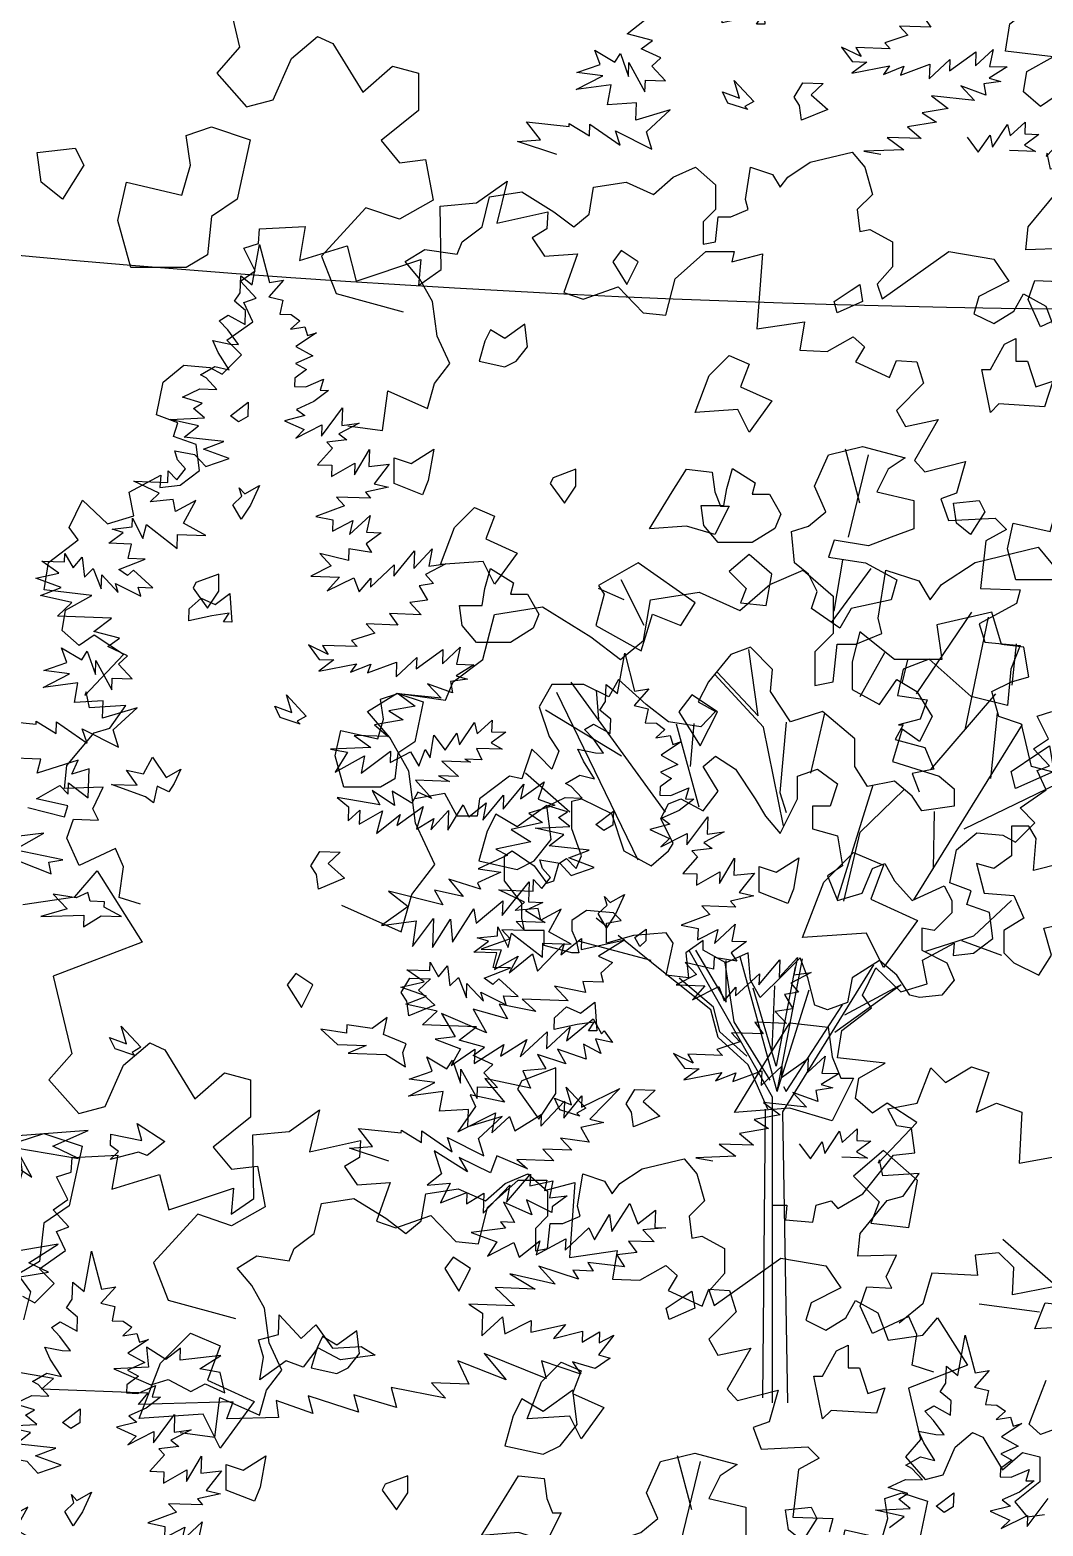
# Model space of a CAD drawing. Header units: inches. Extents: x -11 to 128, y 7 to 56.
# Drawn here: x 64.095 to 64.518, y 22.278 to 22.902 of the extents above; entities that cross this region are included whole.
import ezdxf

# ---------------------------------------------------------------- set-up
doc = ezdxf.new("R2010")
doc.units = ezdxf.units.IN
doc.header["$MEASUREMENT"] = 0
doc.layers.add('CAY', color=94, linetype='Continuous')
doc.layers.add('CAY-3', color=61, linetype='Continuous')
picture_1 = doc.add_image_def('image1.jpg', size_in_pixel=(1680, 1093))

# ---------------------------------------------------------------- blocks, each defined once
blk = doc.blocks.new('A$C76451831')
at = {"layer": 'CAY'}
for p, q in [((1479.9, 1929.8), (1538.3, 1944)), ((1538.3, 1944), (1555.9, 1922.7)), ((1288.9, 1909.2), (1320.1, 1922.7)), ((1320.1, 1922.7), (1347.8, 1898.6)), ((1389.7, 1877.9), (1396.8, 1922.7)), ((1396.8, 1922.7), (1427.4, 1912.7)), ((1448.6, 1909.2), (1479.9, 1929.8)), ((1261.1, 1885), (1288.9, 1909.2)), ((1427.4, 1912.7), (1438, 1895)), ((1438, 1895), (1448.6, 1909.2)), ((1171.5, 1857.3), (1178, 1895)), ((1178, 1895), (1223.4, 1902.1)), ((1223.4, 1902.1), (1261.1, 1885)), ((1347.8, 1898.6), (1347.8, 1863.8)), ((1022.3, 1839.6), (1033, 1881.5)), ((1033, 1881.5), (1077.8, 1888.5)), ((1077.8, 1888.5), (1122.6, 1860.8)), ((1393.2, 1863.8), (1389.7, 1877.9)), ((1347.8, 1863.8), (1330.7, 1846.6)), ((1369, 1853.7), (1393.2, 1863.8)), ((1122.6, 1860.8), (1150.3, 1839.6)), ((1150.3, 1839.6), (1171.5, 1857.3)), ((1347.8, 1818.9), (1351.4, 1853.7)), ((1351.4, 1853.7), (1369, 1853.7)), ((994.6, 1818.9), (1022.3, 1839.6)), ((1330.7, 1846.6), (1330.7, 1815.4)), ((915, 1791.2), (942.7, 1808.3)), ((942.7, 1808.3), (987.6, 1801.8)), ((987.6, 1801.8), (994.6, 1818.9)), ((1330.7, 1815.4), (1347.8, 1818.9)), ((935.7, 1767), (915, 1791.2)), ((953.4, 1735.8), (935.7, 1767)), ((4659.2, 1730), (4666, 1767.4)), ((4666, 1767.4), (4675.2, 1732.1)), ((4648.1, 1722.6), (4648.6, 1738.5)), ((4648.6, 1738.5), (4659.2, 1730)), ((959.8, 1687.4), (953.4, 1735.8)), ((4688.4, 1734.4), (4674.7, 1719)), ((4675.2, 1732.1), (4688.4, 1734.4)), ((4642.8, 1714.7), (4648.1, 1722.6)), ((4653, 1706.2), (4642.8, 1714.7)), ((4674.7, 1719), (4687.7, 1715.8)), ((4687.7, 1715.8), (4685, 1702.8)), ((4628.6, 1696.6), (4636.9, 1701.7)), ((4636.5, 1688.1), (4628.6, 1696.6)), ((4636.9, 1701.7), (4652.5, 1693)), ((4652.5, 1693), (4653, 1706.2)), ((4685, 1702.8), (4695.4, 1702.4)), ((4703.4, 1696.7), (4694.9, 1688.8)), ((4695.4, 1702.4), (4703.4, 1696.7)), ((977.5, 1649), (959.8, 1687.4)), ((4646.4, 1674.6), (4636.5, 1688.1)), ((4694.9, 1688.8), (4708.2, 1691.1)), ((4718.8, 1685.3), (4699.8, 1672.8)), ((4708.2, 1691.1), (4710.6, 1682.8)), ((4710.6, 1682.8), (4718.8, 1685.3)), ((4627.6, 1667.1), (4622.5, 1678.2)), ((4622.5, 1678.2), (4638.7, 1674.9)), ((4638.7, 1674.9), (4646.4, 1674.6)), ((4699.8, 1672.8), (4715.4, 1664.1)), ((4637.9, 1650.9), (4627.6, 1667.1)), ((4715.4, 1664.1), (4699.3, 1656.9)), ((4699.3, 1656.9), (4709.5, 1651.1)), ((956.3, 1621.3), (977.5, 1649)), ((4611, 1646.4), (4624.4, 1654.1)), ((4616.3, 1643.5), (4611, 1646.4)), ((4626.4, 1632.7), (4616.3, 1643.5)), ((4624.4, 1654.1), (4637.9, 1650.9)), ((4698.8, 1643.4), (4698.5, 1635.7)), ((4709.5, 1651.1), (4698.8, 1643.4)), ((4708.9, 1635.3), (4725.5, 1642.4)), ((4725.5, 1642.4), (4722.4, 1632.1)), ((4594.4, 1625.7), (4610.5, 1633.3)), ((4610.5, 1633.3), (4626.4, 1632.7)), ((4698.5, 1635.7), (4708.9, 1635.3)), ((4730.1, 1631.8), (4716.6, 1621.4)), ((4722.4, 1632.1), (4730.1, 1631.8)), ((946.3, 1586.5), (956.3, 1621.3)), ((4612.8, 1620.1), (4594.4, 1625.7)), ((4604.5, 1614.9), (4612.8, 1620.1)), ((4615, 1606.4), (4604.5, 1614.9)), ((4716.6, 1621.4), (4700.5, 1614.3)), ((4700.5, 1614.3), (4708, 1608.6)), ((4723.6, 1589.4), (4743.1, 1615.5)), ((4743.1, 1615.5), (4742.6, 1599.2)), ((890.9, 1611.3), (946.3, 1586.5)), ((4582.8, 1604.8), (4615, 1606.4)), ((4609.3, 1598.9), (4582.8, 1604.8)), ((4595.8, 1588.5), (4609.3, 1598.9)), ((4708, 1608.6), (4689.3, 1603.8)), ((4689.3, 1603.8), (4707.5, 1595.4)), ((4699.6, 1587.6), (4724, 1599.9)), ((4724, 1599.9), (4723.6, 1589.4)), ((4758.5, 1601.4), (4739.6, 1591.6)), ((4742.6, 1599.2), (4758.5, 1601.4)), ((4632.8, 1584.5), (4595.8, 1588.5)), ((4707.5, 1595.4), (4699.6, 1587.6)), ((4747.1, 1585.9), (4728.4, 1583.8)), ((4739.6, 1591.6), (4747.1, 1585.9)), ((4587.2, 1575.6), (4605.7, 1572.3)), ((4589.7, 1567.4), (4587.2, 1575.6)), ((4605.7, 1572.3), (4616.2, 1561)), ((4614, 1577.4), (4632.8, 1584.5)), ((4637.7, 1568.4), (4614, 1577.4)), ((4733.7, 1578.2), (4720, 1562.8)), ((4728.4, 1583.8), (4733.7, 1578.2)), ((4754.1, 1553.5), (4768.1, 1577)), ((4768.1, 1577), (4767.5, 1561.2)), ((4154.9, 1541), (4175.6, 1565.2)), ((4175.6, 1565.2), (4217.4, 1499.1)), ((4580.8, 1546.4), (4581.1, 1557.2)), ((4581.1, 1557.2), (4589, 1548.8)), ((4589, 1548.8), (4597.1, 1559)), ((4597.1, 1559), (4589.7, 1567.4)), ((4616.2, 1561), (4637.7, 1568.4)), ((4720, 1562.8), (4733.1, 1562.4)), ((4732.8, 1552), (4754.5, 1564.3)), ((4733.1, 1562.4), (4732.8, 1552)), ((4754.5, 1564.3), (4754.1, 1553.5)), ((4767.5, 1561.2), (4786.6, 1563.2)), ((4786.6, 1563.2), (4772.4, 1545.1)), ((4572.7, 1536.2), (4549.1, 1547.5)), ((4549.1, 1547.5), (4580.8, 1546.4)), ((4772.4, 1545.1), (4785.9, 1541.9)), ((4106.6, 1533.9), (4154.9, 1541)), ((4564.3, 1528.4), (4572.7, 1536.2)), ((4585.6, 1530.3), (4564.3, 1528.4)), ((4588, 1519.4), (4585.6, 1530.3)), ((4606.9, 1529.6), (4588, 1519.4)), ((4595.3, 1508.7), (4606.9, 1529.6)), ((4769.2, 1531.6), (4737.5, 1532.7)), ((4737.5, 1532.7), (4745, 1524.8)), ((4785.9, 1541.9), (4764.4, 1537.2)), ((4764.4, 1537.2), (4769.2, 1531.6)), ((4745, 1524.8), (4718.3, 1514.8)), ((4749.5, 1497.9), (4768.7, 1515.8)), ((4768.7, 1515.8), (4765.4, 1500)), ((4528.9, 1502.9), (4547.6, 1504.9)), ((4539.3, 1499.8), (4528.9, 1502.9)), ((4547.6, 1504.9), (4547.9, 1513.1)), ((4547.9, 1513.1), (4557.6, 1494.1)), ((4557.6, 1494.1), (4560.8, 1507.2)), ((4560.8, 1507.2), (4589.5, 1484.9)), ((4616.2, 1497.1), (4595.3, 1508.7)), ((4718.3, 1514.8), (4734.1, 1511.6)), ((4734.1, 1511.6), (4733.7, 1501.1)), ((4733.7, 1501.1), (4752.6, 1510.9)), ((4752.6, 1510.9), (4749.5, 1497.9)), ((4217.4, 1499.1), (4134.9, 1467.3)), ((4525.8, 1489.8), (4539.3, 1499.8)), ((4547, 1489.1), (4525.8, 1489.8)), ((4543.8, 1475.6), (4547, 1489.1)), ((4589.5, 1484.9), (4589.9, 1498)), ((4589.9, 1498), (4616.2, 1497.1)), ((4779, 1499.6), (4765, 1489.2)), ((4765, 1489.2), (4770.2, 1481.3)), ((4765.4, 1500), (4779, 1499.6)), ((4484.8, 1472.7), (4485.1, 1480.4)), ((4485.1, 1480.4), (4492.8, 1466.9)), ((4492.8, 1466.9), (4501.3, 1477.1)), ((4501.3, 1477.1), (4503.4, 1458.4)), ((4535.3, 1465.5), (4559.7, 1475)), ((4559.7, 1475), (4543.8, 1475.6)), ((4722.1, 1480.2), (4732.6, 1469)), ((4748.6, 1473.9), (4722.1, 1480.2)), ((4749, 1484.7), (4748.6, 1473.9)), ((4770.2, 1481.3), (4749, 1484.7)), ((4790.7, 1459.3), (4810.1, 1482.6)), ((4809.5, 1466.3), (4826.5, 1484.8)), ((4810.1, 1482.6), (4809.5, 1466.3)), ((4826.5, 1484.8), (4823.2, 1468.6)), ((4134.9, 1467.3), (4152, 1395.3)), ((4458, 1457.3), (4479.5, 1462)), ((4463.6, 1473.4), (4484.8, 1472.7)), ((4479.5, 1462), (4463.6, 1473.4)), ((4503.4, 1458.4), (4511.4, 1466.3)), ((4511.4, 1466.3), (4518.8, 1447.4)), ((4518.8, 1447.4), (4519.3, 1460.6)), ((4519.3, 1460.6), (4534.6, 1444.2)), ((4543.3, 1459.7), (4535.3, 1465.5)), ((4548.9, 1465), (4543.3, 1459.7)), ((4566.9, 1448.5), (4548.9, 1465)), ((4732.6, 1469), (4713.7, 1459.2)), ((4769, 1449.1), (4791.1, 1469.7)), ((4791.1, 1469.7), (4790.7, 1459.3)), ((4839.1, 1470.7), (4820.2, 1461)), ((4820.2, 1461), (4827.6, 1452.5)), ((4823.2, 1468.6), (4839.1, 1470.7)), ((4481.7, 1448.7), (4458, 1457.3)), ((4462.4, 1441.3), (4481.7, 1448.7)), ((4534.6, 1444.2), (4532.2, 1452.4)), ((4532.2, 1452.4), (4555.8, 1440.7)), ((4555.8, 1440.7), (4553.3, 1449)), ((4553.3, 1449), (4566.9, 1448.5)), ((4713.7, 1459.2), (4740.4, 1458.3)), ((4740.4, 1458.3), (4729, 1445.5)), ((4729, 1445.5), (4753.5, 1457.8)), ((4753.5, 1457.8), (4758.5, 1444.5)), ((4758.5, 1444.5), (4769.3, 1457.3)), ((4769.3, 1457.3), (4769, 1449.1)), ((4827.6, 1452.5), (4814.4, 1450.3)), ((4814.4, 1450.3), (4822.1, 1436.9)), ((4491.7, 1434.8), (4462.4, 1441.3)), ((4478.1, 1422.1), (4491.7, 1434.8)), ((4822.1, 1436.9), (4805.7, 1434.7)), ((4805.7, 1434.7), (4816.2, 1423.5)), ((4528.3, 1420.4), (4478.1, 1422.1)), ((4512, 1407.8), (4528.3, 1420.4)), ((4786.8, 1424.5), (4794.5, 1413.8)), ((4816.2, 1423.5), (4786.8, 1424.5)), ((4200.3, 1384.7), (4224.5, 1405.3)), ((4224.5, 1405.3), (4238.7, 1398.8)), ((4535.8, 1401.5), (4512, 1407.8)), ((4773, 1406.4), (4751.5, 1399.4)), ((4794.5, 1413.8), (4765.1, 1414.8)), ((4765.1, 1414.8), (4773, 1406.4)), ((4152, 1395.3), (4130.8, 1371.1)), ((4238.7, 1398.8), (4266.4, 1353.4)), ((4487, 1379.2), (4482, 1392.5)), ((4482, 1392.5), (4500.7, 1381.4)), ((4525.1, 1393.7), (4535.8, 1401.5)), ((4543.4, 1385.4), (4525.1, 1393.7)), ((4711.4, 1395.4), (4721.4, 1381.9)), ((4729.7, 1386.6), (4711.4, 1395.4)), ((4724.6, 1394.9), (4729.7, 1386.6)), ((4756.7, 1393.8), (4724.6, 1394.9)), ((4751.5, 1399.4), (4756.7, 1393.8)), ((4811.7, 1373.3), (4836.3, 1391)), ((4835.9, 1377.9), (4852.3, 1393.2)), ((4836.3, 1391), (4835.9, 1377.9)), ((4852.3, 1393.2), (4849, 1377.4)), ((4183.2, 1346.3), (4200.3, 1384.7)), ((4266.4, 1353.4), (4294.1, 1377.6)), ((4294.1, 1377.6), (4318.3, 1371.1)), ((4465.5, 1371.8), (4487, 1379.2)), ((4500.7, 1381.4), (4505.9, 1389.4)), ((4505.9, 1389.4), (4513.4, 1367.9)), ((4513.4, 1367.9), (4513.8, 1381)), ((4513.8, 1381), (4528.7, 1353.7)), ((4535, 1377.5), (4543.4, 1385.4)), ((4547.7, 1363.9), (4535, 1377.5)), ((4735, 1381.4), (4721, 1371)), ((4721, 1371), (4756.1, 1378)), ((4721.4, 1381.9), (4735, 1381.4)), ((4756.1, 1378), (4750.4, 1370)), ((4750.4, 1370), (4769.3, 1377.5)), ((4766.3, 1369.4), (4793.3, 1379.4)), ((4769.3, 1377.5), (4766.3, 1369.4)), ((4792.9, 1365.8), (4812.1, 1383.7)), ((4793.3, 1379.4), (4792.9, 1365.8)), ((4812.1, 1383.7), (4811.7, 1373.3)), ((4865.3, 1376.9), (4848.6, 1366.6)), ((4849, 1377.4), (4865.3, 1376.9)), ((4130.8, 1371.1), (4158.5, 1339.9)), ((4318.3, 1371.1), (4318.3, 1336.3)), ((4464.9, 1355.9), (4489.4, 1368.7)), ((4489.4, 1368.7), (4465.5, 1371.8)), ((4528.7, 1353.7), (4529.1, 1364.6)), ((4529.1, 1364.6), (4547.7, 1363.9)), ((4859.4, 1363.5), (4843.5, 1361.3)), ((4848.6, 1366.6), (4859.4, 1363.5)), ((4497.2, 1360.3), (4464.9, 1355.9)), ((4493.9, 1341.8), (4497.2, 1360.3)), ((4834.8, 1345.7), (4795, 1349.9)), ((4795, 1349.9), (4810.5, 1338.4)), ((4822.1, 1359.3), (4834.8, 1345.7)), ((4845.4, 1350.8), (4822.1, 1359.3)), ((4843.5, 1361.3), (4845.4, 1350.8)), ((4158.5, 1339.9), (4183.2, 1346.3)), ((4318.3, 1336.3), (4283.5, 1308.6)), ((4520.7, 1343.6), (4493.9, 1341.8)), ((4520.1, 1327.3), (4520.7, 1343.6)), ((4552.2, 1337), (4520.1, 1327.3)), ((4530.1, 1316.5), (4552.2, 1337)), ((4810.5, 1338.4), (4786.3, 1334.3)), ((4431.5, 1309.1), (4418.5, 1325.8)), ((4418.5, 1325.8), (4458.3, 1321.7)), ((4458.3, 1321.7), (4458.4, 1324.4)), ((4458.4, 1324.4), (4477, 1312.9)), ((4477, 1312.9), (4477.4, 1323.8)), ((4477.4, 1323.8), (4505.7, 1304.2)), ((4799.6, 1325.7), (4772.7, 1321.2)), ((4772.7, 1321.2), (4785.5, 1310.3)), ((4786.3, 1334.3), (4799.6, 1325.7)), ((4851.8, 1302.5), (4865.7, 1323.4)), ((4865.7, 1323.4), (4868.1, 1312.9)), ((4868.1, 1312.9), (4882.1, 1325.5)), ((4882.1, 1325.5), (4881.7, 1314.6)), ((4283.5, 1308.6), (4300.6, 1287.9)), ((4410.2, 1307.5), (4431.5, 1309.1)), ((4446.9, 1295.4), (4410.2, 1307.5)), ((4501.2, 1317.5), (4535, 1300.5)), ((4505.7, 1304.2), (4501.2, 1317.5)), ((4535, 1300.5), (4530.1, 1316.5)), ((4753.8, 1311.4), (4769.3, 1300)), ((4785.5, 1310.3), (4753.8, 1311.4)), ((4828.1, 1311.5), (4838.5, 1297.6)), ((4838.5, 1297.6), (4849.5, 1313.5)), ((4849.5, 1313.5), (4851.8, 1302.5)), ((4894.8, 1314.2), (4881.4, 1304.2)), ((4881.7, 1314.6), (4894.8, 1314.2)), ((4682.3, 1288.4), (4721.2, 1297.8)), ((4721.2, 1297.8), (4733, 1283.7)), ((4769.3, 1300), (4732.1, 1298.6)), ((4732.1, 1298.6), (4747.8, 1295.7)), ((4891.6, 1298.4), (4867.6, 1299.3)), ((4881.4, 1304.2), (4891.6, 1298.4)), ((4300.6, 1287.9), (4324.7, 1290.9)), ((4324.7, 1290.9), (4331.8, 1253.1)), ((4554.9, 1274.6), (4575.8, 1283.7)), ((4575.8, 1283.7), (4594.3, 1267.5)), ((4622.2, 1253.8), (4626.9, 1283.7)), ((4626.9, 1283.7), (4647.3, 1277)), ((4661.5, 1274.6), (4682.3, 1288.4)), ((4733, 1283.7), (4740.1, 1258.5)), ((4476.7, 1240), (4481, 1265.2)), ((4481, 1265.2), (4511.3, 1269.9)), ((4511.3, 1269.9), (4536.5, 1258.5)), ((4536.5, 1258.5), (4554.9, 1274.6)), ((4594.3, 1267.5), (4594.3, 1244.3)), ((4647.3, 1277), (4654.4, 1265.2)), ((4654.4, 1265.2), (4661.5, 1274.6)), ((4331.8, 1253.1), (4300.6, 1235.4)), ((4377.3, 1228.2), (4384.3, 1256.1)), ((4384.3, 1256.1), (4414.2, 1260.8)), ((4414.2, 1260.8), (4444.1, 1242.4)), ((4624.5, 1244.3), (4622.2, 1253.8)), ((4740.1, 1258.5), (4725.9, 1244.3)), ((4269.3, 1246.1), (4228, 1201.2)), ((4300.6, 1235.4), (4269.3, 1246.1)), ((4444.1, 1242.4), (4462.6, 1228.2)), ((4462.6, 1228.2), (4476.7, 1240)), ((4594.3, 1244.3), (4582.9, 1232.9)), ((4594.3, 1214.4), (4596.6, 1237.6)), ((4596.6, 1237.6), (4608.4, 1237.6)), ((4608.4, 1237.6), (4624.5, 1244.3)), ((4725.9, 1244.3), (4728.3, 1223.9)), ((4358.8, 1214.4), (4377.3, 1228.2)), ((4582.9, 1232.9), (4582.9, 1212.1)), ((4728.3, 1223.9), (4737.7, 1225.8)), ((4737.7, 1225.8), (4758.6, 1214.4)), ((4354.1, 1203), (4358.8, 1214.4)), ((4582.9, 1212.1), (4594.3, 1214.4)), ((4758.6, 1214.4), (4758.6, 1191.2)), ((4228, 1201.2), (4241.6, 1166.4)), ((4305.7, 1196), (4324.2, 1207.4)), ((4319.5, 1179.8), (4305.7, 1196)), ((4324.2, 1207.4), (4354.1, 1203)), ((4749.1, 1161.4), (4811.2, 1205.4)), ((4811.2, 1205.4), (4852.9, 1198.3)), ((4852.9, 1198.3), (4866.7, 1177.9)), ((4758.6, 1191.2), (4744.4, 1175.1)), ((4331.3, 1159), (4319.5, 1179.8)), ((4744.4, 1175.1), (4749.1, 1161.4)), ((4866.7, 1177.9), (4839.1, 1163.7)), ((4241.6, 1166.4), (4304.1, 1149.3)), ((4335.6, 1126.7), (4331.3, 1159)), ((4839.1, 1163.7), (4834.4, 1147.6)), ((4871.4, 1149.9), (4880.4, 1166.1)), ((4880.4, 1166.1), (4901.2, 1154.7)), ((4901.2, 1154.7), (4910.7, 1129.1)), ((4834.4, 1147.6), (4852.9, 1138.5)), ((4852.9, 1138.5), (4871.4, 1149.9)), ((4942.9, 1133.8), (4956.7, 1149.9)), ((4956.7, 1149.9), (4984.6, 1105.9)), ((4347.4, 1101.2), (4335.6, 1126.7)), ((4910.7, 1129.1), (4942.9, 1133.8)), ((4333.2, 1082.7), (4347.4, 1101.2)), ((4984.6, 1105.9), (4929.6, 1084.7)), ((4929.6, 1084.7), (4941, 1036.7)), ((4284.9, 1039.1), (4289.6, 1076)), ((4289.6, 1076), (4326.6, 1059.5)), ((4326.6, 1059.5), (4333.2, 1082.7)), ((4252.7, 1043.4), (4284.9, 1039.1)), ((4973.2, 1029.6), (4989.3, 1043.4)), ((4989.3, 1043.4), (4998.7, 1039.1)), ((4941, 1036.7), (4926.8, 1020.6)), ((4961.8, 1004.1), (4973.2, 1029.6)), ((4998.7, 1039.1), (5017.2, 1008.8)), ((4728.3, 971.5), (4715.1, 1021.6)), ((4717.8, 939.8), (4736.3, 1016.3)), ((4926.8, 1020.6), (4945.3, 999.7)), ((5017.2, 1008.8), (5035.7, 1024.9)), ((5035.7, 1024.9), (5051.8, 1020.6)), ((5051.8, 1020.6), (5051.8, 997.4)), ((4945.3, 999.7), (4961.8, 1004.1)), ((5051.8, 997.4), (5028.6, 978.9)), ((5028.6, 978.9), (5040, 965.1)), ((5040, 965.1), (5056.1, 967.1)), ((4704.6, 871.1), (4712.5, 918.7)), ((4701.9, 860.6), (4738.9, 910.7)), ((4509.3, 881.7), (4485.5, 892.2)), ((4527.8, 857.9), (4506.6, 900.2)), ((4781, 794.5), (4832.5, 870.4)), ((4850.9, 870.4), (4799.8, 858.6)), ((4826.2, 761), (4847.8, 865.6)), ((4860, 840.1), (4850.9, 870.4)), ((4728.3, 851.9), (4721.2, 824)), ((4760.5, 826.3), (4728.3, 851.9)), ((4799.8, 858.6), (4804.6, 826.3)), ((4626.9, 837.7), (4608.4, 831)), ((4634, 774), (4625.3, 835.7)), ((4647.3, 816.9), (4626.9, 837.7)), ((4880.8, 837.7), (4860, 840.1)), ((4870.1, 802.5), (4874.1, 840.9)), ((4885.5, 810.2), (4880.8, 837.7)), ((4608.4, 831), (4587.6, 805.5)), ((4721.2, 824), (4721.2, 798.4)), ((4728.6, 791.9), (4751.7, 832.8)), ((4804.6, 826.3), (4760.5, 826.3)), ((4768, 805.1), (4772.9, 825.9)), ((4504.2, 807.8), (4495.2, 791.7)), ((4529.8, 784.6), (4504.2, 807.8)), ((4638.7, 763.4), (4593.5, 812.2)), ((4595.8, 814.5), (4634, 774)), ((4645.4, 796.4), (4647.3, 816.9)), ((4746.8, 784.6), (4762.9, 807.8)), ((4762.9, 807.8), (4781.4, 796.4)), ((4869.4, 805.5), (4885.5, 810.2)), ((4442.1, 803.1), (4430.3, 782.3)), ((4472, 803.1), (4442.1, 803.1)), ((4522.3, 639.8), (4446.8, 795.6)), ((4547.7, 684.5), (4460.2, 805.1)), ((4495.2, 791.7), (4472, 803.1)), ((4485.8, 770.9), (4483.8, 797.9)), ((4587.6, 805.5), (4578.1, 787)), ((4663.8, 768.5), (4645.4, 796.4)), ((4721.2, 798.4), (4746.8, 784.6)), ((4781.4, 796.4), (4795.5, 773.2)), ((4794.3, 724.1), (4854.9, 794.5)), ((4850.9, 796.4), (4869.4, 805.5)), ((4857.6, 773.2), (4850.9, 796.4)), ((4430.3, 782.3), (4439.8, 754.7)), ((4507, 736.3), (4436.2, 779.1)), ((4550.6, 768.5), (4529.8, 784.6)), ((4578.1, 787), (4594.3, 777.9)), ((4580.5, 763.8), (4550.6, 768.5)), ((4579.1, 689), (4557.9, 766.3)), ((4571.1, 726.8), (4574.5, 766.9)), ((4594.3, 777.9), (4580.5, 763.8)), ((4659.9, 768.1), (4654, 702.8)), ((4693.7, 777.9), (4663.8, 768.5)), ((4682.7, 720.5), (4695.7, 776.4)), ((4723.6, 752.4), (4693.7, 777.9)), ((4778.7, 602.9), (4879.6, 765.8)), ((4795.5, 773.2), (4783.7, 750)), ((4850.1, 715.8), (4856.4, 776.4)), ((4878.5, 766.1), (4857.6, 773.2)), ((4887.9, 726.8), (4878.5, 766.1)), ((4439.8, 754.7), (4448.8, 741)), ((4657.5, 671.8), (4638.7, 763.4)), ((4723.6, 726.8), (4723.6, 752.4)), ((4767.6, 761.4), (4758.6, 731.5)), ((4783.7, 750), (4767.6, 761.4)), ((4423.7, 742.9), (4414.2, 715.4)), ((4430.3, 736.3), (4423.7, 742.9)), ((4448.8, 741), (4442.1, 724.5)), ((4442.1, 724.5), (4430.3, 736.3)), ((4735.4, 708.3), (4723.6, 726.8)), ((4758.6, 731.5), (4802.2, 717.8)), ((4922.5, 717.8), (4887.9, 726.8)), ((4402.8, 717.8), (4374.9, 696.9)), ((4414.2, 715.4), (4402.8, 717.8)), ((4458.8, 684.4), (4417.8, 720.8)), ((4707.6, 603.7), (4740.9, 709.9)), ((4760.5, 713.1), (4735.4, 708.3)), ((4777, 699.3), (4760.5, 713.1)), ((4802.2, 717.8), (4816, 706)), ((4825.4, 669), (4921.3, 715.4)), ((4342.7, 701.7), (4314.8, 696.9)), ((4354.1, 680.8), (4342.7, 701.7)), ((4374.9, 696.9), (4372.6, 680.8)), ((4654, 702.8), (4659.9, 684)), ((4728.7, 665.9), (4769.2, 705.2)), ((4786.1, 685.5), (4777, 699.3)), ((4816, 706), (4816, 689.9)), ((4816, 689.9), (4786.1, 685.5)), ((4796.7, 631.7), (4797.9, 685.1)), ((4372.6, 680.8), (4354.1, 680.8)), ((4713.4, 601.8), (4728.7, 665.9)), ((4834.4, 569.5), (4869.4, 602.2)), ((4491.5, 579.5), (4483.4, 586)), ((4534.5, 546.7), (4466.9, 564.4)), ((4541.2, 539.6), (4503.7, 569.7)), ((4575.8, 556.2), (4604.1, 507.8)), ((4789.6, 555.4), (4834.4, 569.5)), ((4823, 565.2), (4860, 551.4)), ((4647.3, 419.7), (4569.9, 556)), ((4602.9, 544.4), (4611.2, 489.7)), ((4604.1, 507.8), (4604.1, 546.7)), ((4651.6, 424.8), (4617.3, 549.9)), ((4651.6, 424.8), (4675, 548.1)), ((4656.8, 405.9), (4741.3, 542.4)), ((4589.9, 500.7), (4541.2, 539.6)), ((4592.3, 503.1), (4560.4, 530.2)), ((4668.2, 540.8), (4650.5, 448.4)), ((4650.5, 448.4), (4629.2, 520.8)), ((4646.9, 463.7), (4649.3, 523.1)), ((4651.6, 424.8), (4681.2, 519.2)), ((4705.1, 479.9), (4766.8, 524.3)), ((4714.5, 496), (4764.5, 523.1)), ((4596.6, 475.1), (4589.9, 500.7)), ((4598.2, 480.3), (4592.3, 503.1)), ((4659.9, 424.8), (4712.2, 505.4)), ((4611.2, 489.7), (4644.6, 435.4)), ((4624.5, 449.6), (4596.6, 475.1)), ((4623.3, 457.8), (4598.2, 480.3)), ((4643, 408.3), (4624.5, 449.6)), ((4647.3, 135.4), (4647.3, 419.7)), ((4657.5, 429.5), (4659.9, 424.8)), ((4638.3, 140.1), (4640.6, 408.3)), ((4661.5, 135.4), (4656.8, 405.9))]:
    blk.add_line(p, q, dxfattribs=at)
for points in [[(4216, 1534.3), (4196, 1540.6), (4200.2, 1569.1), (4192.8, 1586), (4159, 1570.1), (4147.4, 1595.5), (4153.8, 1613.4), (4177, 1612.3), (4171.7, 1622.9), (4181.2, 1642.9), (4145.3, 1641.9), (4147.4, 1663), (4172.8, 1693.5), (4187.5, 1697.8), (4202.3, 1718.9), (4168.5, 1716.7), (4165.4, 1731.5), (4164.3, 1728.3), (4200.2, 1766.3), (4172.8, 1784.2), (4159, 1774.7), (4143.2, 1788.5), (4146.4, 1807.4), (4170.6, 1821.2), (4126.4, 1826.4), (4130.6, 1851.7), (4158, 1872.8), (4149.6, 1884.4), (4162.2, 1909.7), (4185.4, 1887.6), (4209.7, 1895), (4205.5, 1917.1), (4235, 1933), (4233.9, 1921.4), (4252.9, 1923.5), (4270.8, 1937.2), (4267.7, 1961.4), (4246.6, 1968.8), (4250.8, 1981.5), (4230.8, 1988.9), (4237.1, 2019.4), (4256.1, 2035.3), (4280.3, 2033.1), (4291.9, 2026.8), (4309.9, 2044.7), (4296.2, 2058.5), (4320.4, 2075.3), (4312, 2093.3), (4323.6, 2097.5), (4308.8, 2113.3), (4322.5, 2122.8), (4312, 2143.9), (4325.7, 2148.1), (4326.7, 2161.8), (4368.9, 2163.9), (4363.7, 2132.3), (4408, 2146), (4416.4, 2113.3), (4476.5, 2133.3), (4474.4, 2109.1), (4495.5, 2123.9), (4494.4, 2182.9), (4528.2, 2186.1), (4556.7, 2206.1), (4547.2, 2167.1), (4594.6, 2177.6), (4593.6, 2161.8), (4579.9, 2153.4), (4591.5, 2136.5), (4622.1, 2138.6), (4609.4, 2102.8), (4627.3, 2096.4), (4660, 2108), (4683.2, 2083.8), (4704.3, 2081.7), (4712.8, 2115.4), (4741.2, 2140.7), (4767.6, 2140.7), (4765.5, 2131.2), (4794, 2138.6), (4788.7, 2069), (4833, 2075.3), (4828.8, 2049), (4854.1, 2047.9), (4878.3, 2061.6), (4888.9, 2052.1), (4880.5, 2038.4), (4912.1, 2023.7), (4918.4, 2039.5), (4937.4, 2038.4), (4943.7, 2018.4), (4918.4, 1993.1), (4926.9, 1978.3), (4957.4, 1984.6), (4935.3, 1946.7), (4944.8, 1936.1), (4982.8, 1945.6), (4974.3, 1916.1), (4959.6, 1910.8), (4966.9, 1890.8), (5010.2, 1892.9), (5020.7, 1882.3), (5001.7, 1871.8), (4996.5, 1827.5), (5033.4, 1826.4), (5030.2, 1813.8), (4995.4, 1794.8), (5000.7, 1777.9), (5033.4, 1774.7), (5024.9, 1752.6), (5021.8, 1718.9), (4988, 1727.3), (4949, 1762.1), (4924.8, 1752.6), (4919.5, 1728.3), (4946.9, 1724.1), (4940.6, 1706.2), (4920.5, 1700.9), (4924.8, 1700.9), (4917.4, 1687.2), (4944.8, 1679.8), (4953.2, 1659.8), (4933.2, 1655.6), (4939.5, 1638.7)], [(4953.2, 1099.5), (4933.2, 1105.8), (4937.4, 1134.3), (4930, 1151.2), (4896.3, 1135.4), (4884.7, 1160.7), (4891, 1178.6), (4914.2, 1177.5), (4908.9, 1188.1), (4918.4, 1208.1), (4882.5, 1207.1), (4884.7, 1228.2), (4910, 1258.8), (4924.7, 1263), (4939.5, 1284.1), (4905.7, 1282), (4902.6, 1296.7), (4901.5, 1293.6), (4937.4, 1331.5), (4910, 1349.5), (4896.3, 1340), (4880.4, 1353.7), (4883.6, 1372.7), (4907.9, 1386.4), (4863.6, 1391.6), (4867.8, 1417), (4895.2, 1438.1), (4886.8, 1449.7), (4899.4, 1475), (4922.6, 1452.8), (4946.9, 1460.2), (4942.7, 1482.3), (4972.2, 1498.2), (4971.1, 1486.6), (4990.1, 1488.7), (5008, 1502.4), (5004.9, 1526.6), (4983.8, 1534), (4988, 1546.7), (4968, 1554.1), (4974.3, 1584.7), (4993.3, 1600.5), (5017.5, 1598.4), (5029.1, 1592), (5047.1, 1610), (5033.4, 1623.7), (5057.6, 1640.6), (5049.2, 1658.5), (5060.8, 1662.7), (5046, 1678.5), (5059.7, 1688), (5049.2, 1709.1), (5062.9, 1713.3)], [(4680, 1494.9), (4675.3, 1503.2), (4686, 1511), (4685.6, 1500.1), (4680, 1494.9)], [(594.3, 1248.1), (605.9, 1241.8), (623.8, 1259.7), (610.1, 1273.4), (634.4, 1290.3), (625.9, 1308.2), (637.6, 1312.5), (622.8, 1328.3), (636.5, 1337.8), (625.9, 1358.9), (639.7, 1363.1), (640.7, 1376.8), (682.9, 1378.9), (677.6, 1347.3), (721.9, 1361), (730.4, 1328.3), (790.5, 1348.3), (788.4, 1324.1), (809.5, 1338.8), (808.4, 1397.9), (842.2, 1401.1), (870.6, 1421.1), (861.1, 1382.1), (908.6, 1392.6), (907.6, 1376.8), (893.8, 1368.4), (905.4, 1351.5), (936, 1353.6), (923.4, 1317.7), (941.3, 1311.4), (974, 1323), (997.2, 1298.7), (1018.3, 1296.6), (1026.7, 1330.4), (1055.2, 1355.7), (1081.6, 1355.7), (1079.5, 1346.2), (1107.9, 1353.6), (1102.7, 1284), (1147, 1290.3), (1142.7, 1263.9), (1168.1, 1262.9), (1192.3, 1276.6), (1202.9, 1267.1), (1194.4, 1253.4), (1226.1, 1238.6), (1232.4, 1254.5), (1251.4, 1253.4), (1257.7, 1233.4), (1232.4, 1208), (1240.8, 1193.3), (1271.4, 1199.6), (1249.3, 1161.6), (1258.8, 1151.1), (1296.7, 1160.6), (1288.3, 1131.1), (1273.5, 1125.8), (1280.9, 1105.7), (1324.2, 1107.9), (1334.7, 1097.3), (1315.7, 1086.8), (1310.4, 1042.5), (1347.4, 1041.4), (1344.2, 1028.7)], [(1400.3, 1032.9), (1413.8, 1043.3), (1387.3, 1049.2), (1419.5, 1050.8), (1409, 1059.4), (1417.3, 1064.5), (1398.9, 1070.1), (1415, 1077.7), (1430.9, 1077.2), (1420.8, 1088), (1415.5, 1090.9), (1428.9, 1098.6), (1442.4, 1095.4), (1432.1, 1111.6), (1427, 1122.6), (1443.2, 1119.4), (1450.9, 1119.1), (1441, 1132.6), (1433.1, 1141), (1441.4, 1146.2), (1457, 1137.5), (1457.5, 1150.6), (1447.3, 1159.1), (1452.6, 1167.1), (1453.1, 1182.9), (1463.7, 1174.4), (1470.5, 1211.8), (1479.7, 1176.6), (1492.9, 1178.8), (1479.2, 1163.4), (1492.2, 1160.3), (1489.5, 1147.2), (1499.9, 1146.8), (1507.9, 1141.1), (1499.4, 1133.3), (1512.7, 1135.5), (1515.1, 1127.3), (1523.3, 1129.7), (1504.3, 1117.2), (1519.9, 1108.5), (1503.8, 1101.4), (1514, 1095.6), (1503.3, 1087.8), (1503, 1080.1), (1513.4, 1079.7), (1530, 1086.9), (1526.9, 1076.5), (1534.6, 1076.3), (1521.1, 1065.9), (1505, 1058.7), (1512.5, 1053), (1493.8, 1048.2), (1512, 1039.9), (1504.1, 1032), (1528.5, 1044.3), (1528.1, 1033.9), (1547.6, 1060)], [(3951.6, 212.6), (3957.9, 238.7), (3947.6, 252.6), (3974.4, 257.1), (3956.2, 265.5), (3983.5, 283.1), (3919.2, 272.2)], [(3925.3, 367.6), (3958.9, 345.2), (3944, 372.4), (4002.2, 362.7), (3978.5, 373.9), (4011.2, 388.7), (3941.7, 383.4)], [(3932.3, 644.8), (3976.9, 627), (3974.6, 637.9), (3987.8, 640.2), (3942.8, 649.4), (3970.1, 664.8), (3916.4, 658.5)], [(3955.1, 688.9), (3989.2, 680), (3992.3, 690.3), (3963.1, 696.8), (3984.8, 709.2), (3992.7, 701.2), (3993, 711.6), (4011.1, 697.8), (4012.1, 724.6), (3996, 719.7), (4001.9, 732.6), (3963.9, 720.8), (3967.1, 733.8), (3935.4, 734.9)], [(3923, 770.3), (3962.8, 766.2), (3962.9, 768.9), (3981.5, 757.4), (3981.9, 768.2), (4010.2, 748.6), (4005.7, 761.9), (4039.5, 744.9), (4034.6, 760.9), (4056.7, 781.5), (4024.6, 771.7), (4025.2, 788), (3998.4, 786.2), (4001.7, 804.7), (3969.4, 800.4), (3993.9, 813.1), (3970, 816.2), (3991.5, 823.6), (3986.5, 837), (4005.2, 825.9), (4010.4, 833.9), (4017.9, 812.3), (4018.3, 825.4), (4033.2, 798.2), (4033.6, 809), (4052.2, 808.4), (4039.5, 822), (4047.9, 829.8), (4029.6, 838.2), (4040.3, 846), (4016.5, 852.2), (4032.8, 864.8), (3982.6, 866.6), (3996.2, 879.2), (3966.9, 885.7), (3986.2, 893.2), (3962.5, 901.7), (3984, 906.4), (3968.1, 917.8), (3989.3, 917.1), (3989.6, 924.8), (3997.3, 911.4), (4005.8, 921.5), (4007.9, 902.9), (4015.9, 910.7), (4023.4, 891.9), (4023.8, 905), (4039.1, 888.6), (4036.7, 896.9), (4060.3, 885.2), (4057.8, 893.4), (4071.4, 892.9), (4053.4, 909.4), (4047.8, 904.2), (4039.8, 909.9), (4064.2, 919.5), (4048.4, 920), (4051.5, 933.5), (4030.3, 934.3), (4043.8, 944.2), (4033.4, 947.3), (4052.1, 949.4), (4052.4, 957.5), (4062.1, 938.6), (4065.3, 951.6), (4094, 929.3), (4094.4, 942.4), (4120.7, 941.5), (4099.8, 953.1), (4111.4, 974), (4092.5, 963.8), (4090.1, 974.8), (4068.8, 972.8), (4077.2, 980.7), (4053.6, 991.9), (4085.3, 990.8), (4085.6, 1001.7), (4093.5, 993.3), (4101.6, 1003.4), (4094.2, 1011.8), (4091.7, 1020.1), (4110.2, 1016.7), (4120.7, 1005.5), (4142.2, 1012.9), (4118.5, 1021.8), (4137.3, 1028.9), (4100.3, 1032.9), (4113.8, 1043.3), (4087.3, 1049.2), (4119.5, 1050.8), (4109, 1059.4), (4117.3, 1064.5), (4098.9, 1070.1), (4115, 1077.7), (4130.9, 1077.2), (4120.8, 1088), (4115.5, 1090.9), (4128.9, 1098.6), (4142.4, 1095.4), (4132.1, 1111.6), (4127, 1122.6), (4143.2, 1119.4), (4150.9, 1119.1), (4141, 1132.6), (4133.1, 1141), (4141.4, 1146.2), (4157, 1137.5), (4157.5, 1150.6), (4147.3, 1159.1), (4152.6, 1167.1), (4153.1, 1182.9), (4163.7, 1174.4), (4170.5, 1211.8), (4179.7, 1176.6), (4192.9, 1178.8), (4179.2, 1163.4), (4192.2, 1160.3), (4189.5, 1147.2), (4199.9, 1146.8), (4207.9, 1141.1), (4199.4, 1133.3), (4212.7, 1135.5), (4215.1, 1127.3), (4223.3, 1129.7), (4204.3, 1117.2), (4219.9, 1108.5), (4203.8, 1101.4), (4214, 1095.6), (4203.3, 1087.8), (4203, 1080.1), (4213.4, 1079.7), (4230, 1086.9), (4226.9, 1076.5), (4234.6, 1076.3), (4221.1, 1065.9), (4205, 1058.7), (4212.5, 1053), (4193.8, 1048.2), (4212, 1039.9), (4204.1, 1032), (4228.5, 1044.3), (4228.1, 1033.9), (4247.6, 1060), (4247.1, 1043.7), (4263, 1045.8), (4244.1, 1036.1), (4251.6, 1030.3), (4232.9, 1028.3), (4238.2, 1022.7), (4224.5, 1007.3), (4237.6, 1006.8), (4237.3, 996.4), (4259, 1008.8), (4258.6, 997.9), (4272.6, 1021.5), (4272, 1005.6), (4291.1, 1007.7), (4276.9, 989.6), (4290.4, 986.4), (4268.9, 981.7), (4273.7, 976.1), (4242, 977.2), (4249.5, 969.2), (4222.8, 959.3), (4238.6, 956), (4238.2, 945.6), (4257.1, 955.4), (4254, 942.3), (4273.2, 960.2), (4269.9, 944.5), (4283.5, 944), (4269.5, 933.6), (4274.7, 925.7), (4253.5, 929.2), (4253.1, 918.3), (4226.6, 924.7), (4237.1, 913.4), (4218.2, 903.7), (4244.9, 902.7), (4233.5, 890), (4258, 902.3), (4263, 889), (4273.8, 901.7), (4273.5, 893.6), (4295.6, 914.1), (4295.2, 903.7), (4314.6, 927.1), (4314, 910.8), (4331, 929.2), (4327.7, 913), (4343.6, 915.2), (4324.7, 905.4), (4332.1, 897), (4318.9, 894.7), (4326.6, 881.3), (4310.2, 879.2), (4320.7, 867.9), (4291.3, 868.9), (4299.1, 858.2), (4269.6, 859.3), (4277.5, 850.8), (4256, 843.9), (4261.2, 838.3), (4229.1, 839.4), (4234.2, 831), (4215.9, 839.8), (4225.9, 826.3), (4239.5, 825.9), (4225.5, 815.5), (4260.6, 822.4), (4254.9, 814.4), (4273.8, 821.9), (4270.8, 813.9), (4297.8, 823.8), (4297.4, 810.2), (4316.6, 828.2), (4316.2, 817.7), (4340.9, 835.5), (4340.4, 822.3), (4356.8, 837.6), (4353.5, 821.9), (4369.8, 821.3), (4353.1, 811), (4363.9, 807.9), (4348, 805.8), (4349.9, 795.3), (4326.6, 803.8), (4339.3, 790.2), (4299.5, 794.3), (4315, 782.9), (4290.8, 778.7), (4304.1, 770.1), (4277.2, 765.6), (4290, 754.7), (4258.3, 755.8), (4273.8, 744.4), (4236.6, 743), (4252.3, 740.2), (4240.8, 721.6), (4268.1, 736.9), (4264.8, 720.7), (4292.2, 741.1), (4291.9, 730.6), (4310.8, 740.4), (4318.5, 727), (4324.5, 742.7), (4329.2, 734.8), (4332.6, 756), (4343, 742), (4354, 757.9), (4356.3, 747), (4370.2, 767.8), (4372.6, 757.3), (4386.6, 770), (4386.2, 759.1), (4399.3, 758.6), (4385.9, 748.7), (4396.1, 742.9), (4372.1, 743.7), (4377.2, 733.1), (4361.3, 733.7), (4366.6, 730.8), (4339.9, 731.7), (4355.3, 717.6), (4336.8, 718.2), (4347, 712.9), (4315.3, 714), (4330.6, 697.1), (4317.6, 703), (4311.9, 692.8), (4293.7, 703.8), (4295.9, 690.6), (4275.1, 704.5), (4282.3, 691.1), (4242.7, 697.9), (4253.3, 689.4), (4252.8, 676.3), (4263.6, 686.3), (4263.1, 673.2), (4284.9, 685.6), (4279.1, 664.5), (4301.1, 682.3), (4298, 672), (4322.6, 689.7), (4316.4, 668.6), (4332.6, 678.5), (4329.6, 668.1), (4346.1, 686.1), (4345.4, 667.6), (4359.8, 691.1), (4364.9, 680), (4381.2, 693.1), (4377.9, 676.9), (4397.3, 700.2), (4396.8, 687.1), (4416.2, 710.4), (4413, 696.9), (4434.9, 712.5), (4429.3, 696.4), (4445, 690.8), (4420.7, 683.5), (4433.6, 674.9), (4404.3, 668.2), (4422.5, 656.7), (4390.1, 650.1), (4400.8, 644.3), (4373.6, 631.7), (4394.8, 628.7), (4373.2, 618.6), (4375.7, 613), (4346.5, 622.2), (4359.6, 605.9), (4333, 611.8), (4340.7, 598.4), (4290.4, 611), (4308.5, 596.8), (4283.9, 579.1), (4316.2, 583.4), (4312.6, 559.5), (4332.1, 585.5), (4331.2, 558.8), (4348, 585), (4349.9, 563.6), (4369.6, 594.7), (4371.9, 581.4), (4396.6, 601.9), (4396.1, 588.3), (4421.2, 619.6), (4420.6, 601), (4433.7, 600.6), (4417.6, 593), (4435.8, 581.9), (4409.1, 582.8), (4416.9, 574.4), (4395.7, 575.2), (4403.5, 566.7), (4376.5, 557.2), (4395, 556.6), (4388.9, 538.2), (4410.7, 550.6), (4402.4, 535), (4424.3, 552.8), (4428.8, 536.8), (4453.7, 562.3), (4450.6, 551.9), (4469.7, 567.1), (4469.3, 556.7), (4510, 565.7), (4485.4, 550.7), (4498.4, 544.8), (4487.6, 534.8), (4490, 526.5), (4471, 527.2), (4473.4, 516.7), (4444.6, 522.7), (4457.2, 509.1), (4414.7, 510.6), (4427.4, 499.2), (4393.2, 505.9), (4400.9, 492.5), (4369.1, 501.3), (4381.4, 479.5), (4339.5, 497.3), (4352.3, 475.6), (4333.6, 473.5), (4357.4, 464.5), (4348.7, 449), (4370.5, 464.1), (4370, 450.9), (4397.4, 468.6), (4394.3, 457.8), (4418.8, 473.3), (4412.8, 457.1), (4437.7, 480.3), (4437.1, 464.5), (4459.1, 485), (4455.9, 472), (4480.7, 492.4), (4488.3, 478.5), (4490.7, 481.2), (4498.5, 470.5), (4482.7, 473.7), (4487.7, 460), (4471.7, 468.7), (4473.9, 455), (4447.5, 464.1), (4455.2, 450.7), (4428.8, 459.3), (4436.5, 445.9), (4415.1, 443.9), (4422.2, 427.8), (4380, 437), (4398.2, 415), (4366.3, 421.6), (4371.3, 411), (4354.7, 387.5), (4389.7, 404.9), (4386.3, 386.4), (4402.7, 401.7), (4407.7, 388.4), (4432.3, 403.4), (4431.9, 392.6), (4454, 415.8), (4453.4, 400), (4470, 420.7), (4469.7, 410.3), (4505.2, 427.6), (4477.4, 399.1), (4490.4, 396), (4469, 391.3), (4476.7, 377.8), (4450.1, 381.5), (4460.6, 370.2), (4433.8, 371.2), (4443.9, 360.4), (4409.5, 361.6), (4419.6, 353.1), (4391, 365), (4385, 349.3), (4356.1, 363.5), (4363.8, 350.1), (4332.7, 369.7), (4339.7, 348.2), (4326.2, 337.8), (4347.6, 339.7), (4338.8, 321.5), (4363.1, 331), (4362.7, 320.6), (4379, 330.5), (4378.3, 311.9), (4403.2, 337.8), (4400, 322), (4422.2, 348), (4421.8, 337.1), (4443.2, 341.8), (4440, 326.1), (4456.3, 327.8), (4442.4, 317.8), (4442.2, 312.4), (4418.6, 324.1), (4423.6, 310.3), (4397.2, 322.1), (4407.5, 303.2), (4394.3, 303.7), (4399.1, 298), (4367.2, 293.7), (4391, 285.2), (4382.3, 271.9), (4406.8, 284.6), (4411.8, 270.9), (4430.9, 286.1), (4427.7, 273), (4455, 287.9), (4454.6, 277.5), (4476.6, 298.1), (4481.7, 287), (4495.6, 310.5), (4497.8, 294.6), (4514.6, 320.8), (4522.1, 301.9), (4538.4, 314.5), (4537.8, 298.6), (4548.2, 298.3), (4526.8, 296.3), (4537.3, 285.1), (4513.3, 285.9), (4521.1, 275.2), (4502.5, 273.1), (4509.8, 262), (4475.5, 265.9), (4480.6, 258), (4461.6, 258.7), (4466.8, 250.4), (4430.1, 262.5), (4445.3, 245.7), (4403.1, 255.3), (4426.6, 241.3), (4389.5, 242.6), (4407.5, 225.7), (4364.9, 227.2), (4377.8, 219), (4377, 197.7), (4396.2, 215.6), (4398.4, 199.7), (4422.9, 212), (4422.5, 201.1), (4454.9, 208.2), (4443.6, 195.4), (4470.5, 202.2), (4470.2, 191.8), (4486.4, 201.6), (4486, 191.2), (4499.9, 198.4), (4485.6, 180.3), (4496.4, 177.2), (4482.5, 167.3), (4461.4, 173.5), (4469.1, 162.3), (4432.4, 174.5), (4436.8, 158), (4379.2, 181.3), (4399.6, 157), (4354.9, 174.5), (4365, 152.8), (4330.2, 154), (4343.3, 140), (4292.9, 149.9), (4297.7, 131.1), (4258.2, 142.9), (4262.6, 126.9), (4215.6, 142.2), (4220, 125.7), (4186, 137.8), (4188.1, 121.8), (4140.1, 120.8), (4146.1, 136.4), (4058.1, 134.1), (4066.6, 144.6), (3967.9, 148.1), (3979.1, 158.1), (3899.4, 171.8)], [(5017.5, 1222.9), (5076.6, 1171.2)], [(5086.1, 1141.7), (5047.1, 1139.6), (5056.6, 1163.8), (5076.6, 1161.7), (5085, 1174.4), (5094.5, 1173.3), (5084, 1161.7), (5087.2, 1143.8)], [(4995.4, 1162.8), (5051.3, 1155.4)], [(5144.1, 974), (5144.1, 975), (5124.1, 1009.8), (5146.2, 1019.3), (5156.8, 1043.6), (5150.4, 1063.6), (5127.2, 1061.5), (5123, 1037.3), (5106.1, 1040.4), (5087.2, 1027.8), (5074.5, 1033.1), (5078.7, 1051), (5052.3, 1041.5), (5041.8, 1051), (5057.6, 1092.1)]]:
    blk.add_lwpolyline(points, dxfattribs=at)
for points in [[(4784.5, 1915.2), (4800.4, 1915.2), (4810.9, 1896.7), (4805.6, 1883.5), (4784.5, 1870.3), (4752.8, 1870.3), (4739.6, 1886.1), (4737, 1904.6), (4758.1, 1904.6), (4760.8, 1920.5), (4766, 1939), (4787.2, 1925.7)], [(4507.9, 1884.3), (4526.4, 1902.8), (4544.9, 1894.9), (4536.9, 1873.7), (4566, 1860.5), (4544.9, 1831.5), (4534.3, 1852.6), (4494.7, 1850)], [(4267.5, 1833.2), (4264.9, 1827.9), (4278.1, 1809.4), (4288.7, 1825.2), (4288.7, 1841.1)], [(1240.2, 1791.1), (1216.4, 1806.9), (1204.5, 1791.1), (1224.3, 1759.4)], [(1537.1, 1751.5), (1548.9, 1759.4), (1552.9, 1735.6), (1517.3, 1719.8), (1513.3, 1735.6)], [(4396.9, 1672), (4402.2, 1695.8), (4436.5, 1687.9), (4441.8, 1706.3), (4439.1, 1724.8), (4455, 1730.1), (4478.7, 1722.2), (4470.8, 1685.2), (4455, 1674.7), (4452.3, 1650.9), (4439.1, 1643), (4404.8, 1643)], [(1085.8, 1672.3), (1081.8, 1704), (1054.1, 1684.2), (1034.3, 1696), (1026.4, 1680.2), (1018.5, 1652.5), (1054.1, 1644.6), (1069.9, 1652.5)], [(1339.1, 1632.7), (1366.8, 1660.4), (1394.5, 1648.5), (1382.7, 1616.8), (1426.2, 1597), (1394.5, 1553.5), (1378.7, 1585.2), (1319.3, 1581.2)], [(4639.1, 1608.3), (4655.4, 1620.8), (4655, 1607.7), (4646.6, 1602.6)], [(4791, 1545.5), (4791, 1569.3), (4806.8, 1564), (4827.9, 1577.2), (4822.7, 1548.1), (4817.4, 1534.9)], [(4641.2, 1525.7), (4649.6, 1533.5), (4647.2, 1541.3), (4652.4, 1535.7), (4665.8, 1543.4), (4657.5, 1525.1), (4648.9, 1512.3)], [(1287.7, 1470.3), (1307.5, 1502), (1343.1, 1498), (1347, 1470.3), (1355, 1450.5), (1366.8, 1450.5), (1347, 1410.9), (1307.5, 1422.8), (1256, 1418.8)], [(1058.5, 1448.2), (1054.5, 1440.3), (1074.3, 1412.6), (1090.2, 1436.3), (1090.2, 1460.1)], [(4376, 1459.3), (4360.2, 1469.9), (4352.3, 1459.3), (4365.5, 1438.2)], [(4640.1, 1416.5), (4632.4, 1416.7), (4637.7, 1424.7), (4621.8, 1422.5), (4600.3, 1417.9), (4600.7, 1428.7), (4611.9, 1438.8), (4624.8, 1432.9), (4638.3, 1443.3)], [(1418.3, 1311.9), (1426.2, 1355.4), (1394.5, 1383.2), (1366.8, 1359.4), (1390.6, 1335.6), (1382.7, 1315.8)], [(4624.2, 1337.2), (4605.8, 1343.3), (4600.8, 1353.9), (4616.4, 1347.9), (4611.6, 1364.4), (4629.9, 1344.7), (4621.6, 1340)], [(4672.4, 1341), (4667.2, 1348.9), (4675.4, 1362.2), (4694.4, 1361.5), (4683.1, 1351), (4698.5, 1337.4), (4674.2, 1327.3)], [(4038.9, 1234.1), (4046.9, 1269.7), (4098.3, 1257.8), (4106.2, 1285.6), (4102.3, 1313.3), (4126, 1321.2), (4161.7, 1309.3), (4149.8, 1253.9), (4126, 1238), (4122.1, 1202.4), (4102.3, 1190.5), (4050.8, 1190.5)], [(3967.7, 1269.7), (3963.7, 1297.4), (3999.3, 1301.4), (4007.3, 1285.6), (3987.5, 1253.9)], [(722.8, 1185.8), (750.5, 1213.5), (778.2, 1201.7), (766.3, 1170), (809.9, 1150.2), (778.2, 1106.6), (762.4, 1138.3), (703, 1134.3)], [(4522.5, 1195.9), (4506.6, 1206.4), (4498.7, 1195.9), (4511.9, 1174.8)], [(4720.4, 1169.5), (4728.3, 1174.8), (4731, 1158.9), (4707.2, 1148.4), (4704.6, 1158.9)], [(1109.9, 1128.8), (1106, 1160.5), (1078.3, 1140.7), (1058.5, 1152.6), (1050.5, 1136.7), (1042.6, 1109), (1078.3, 1101.1), (1094.1, 1109)], [(4419.5, 1116.7), (4416.9, 1137.8), (4398.4, 1124.6), (4385.2, 1132.5), (4380, 1122), (4374.7, 1103.5), (4398.4, 1098.2), (4409, 1103.5)], [(4862.9, 1119.3), (4873.5, 1124.6), (4873.5, 1103.5), (4884.1, 1103.5), (4892, 1079.7), (4907.8, 1085), (4899.9, 1061.2), (4857.7, 1063.9), (4849.7, 1055.9), (4841.8, 1095.6), (4849.7, 1095.6)], [(4588.5, 1090.3), (4606.9, 1108.8), (4625.4, 1100.8), (4617.5, 1079.7), (4646.5, 1066.5), (4625.4, 1037.5), (4614.9, 1058.6), (4575.3, 1055.9)], [(1443.6, 1052.7), (1459.9, 1065.3), (1459.5, 1052.2), (1451.1, 1047)], [(4143.6, 1052.7), (4159.9, 1065.3), (4159.5, 1052.2), (4151.1, 1047)], [(4295.5, 989.9), (4295.5, 1013.7), (4311.3, 1008.4), (4332.5, 1021.6), (4327.2, 992.6), (4321.9, 979.4)], [(4709.9, 855.3), (4683.5, 873.8), (4688.8, 889.6), (4680.8, 905.5), (4667.6, 916), (4665, 945.1), (4680.8, 950.3), (4696.7, 963.5), (4686.1, 987.3), (4699.3, 1016.3), (4731, 1024.3), (4770.6, 1013.7), (4754.7, 1003.1), (4744.2, 982), (4778.5, 974.1), (4778.5, 947.7), (4757.4, 939.8), (4736.3, 931.9), (4704.6, 937.1), (4699.3, 921.3), (4733.6, 916), (4762.7, 900.2), (4757.4, 881.7), (4720.4, 873.8)], [(4443.3, 995.2), (4440.7, 989.9), (4453.9, 971.5), (4464.4, 987.3), (4464.4, 1003.1)], [(4554.1, 982), (4567.3, 1003.1), (4591.1, 1000.5), (4593.7, 982), (4599, 968.8), (4606.9, 968.8), (4593.7, 942.4), (4567.3, 950.3), (4533, 947.7)], [(4145.7, 970.1), (4154.1, 978), (4151.7, 985.8), (4156.9, 980.2), (4170.4, 987.9), (4162, 969.6), (4153.4, 956.7)], [(4865.6, 929.2), (4870.9, 953), (4905.2, 945.1), (4910.4, 963.5), (4907.8, 982), (4923.6, 987.3), (4947.4, 979.4), (4939.5, 942.4), (4923.6, 931.9), (4921, 908.1), (4907.8, 900.2), (4873.5, 900.2)], [(4818.1, 953), (4815.4, 971.5), (4839.2, 974.1), (4844.5, 963.5), (4831.3, 942.4)], [(4641.2, 876.4), (4646.5, 905.5), (4625.4, 923.9), (4606.9, 908.1), (4622.8, 892.2), (4617.5, 879)], [(4403.7, 887), (4419.5, 887), (4430.1, 868.5), (4424.8, 855.3), (4403.7, 842.1), (4372, 842.1), (4358.8, 857.9), (4356.2, 876.4), (4377.3, 876.4), (4380, 892.2), (4385.2, 910.7), (4406.4, 897.5)], [(4562.1, 857.9), (4575.3, 879), (4522.5, 916), (4485.5, 894.9), (4490.8, 887), (4482.9, 857.9), (4525.1, 834.2), (4535.7, 868.5)], [(4144.6, 860.9), (4136.9, 861.2), (4142.2, 869.2), (4126.3, 867), (4104.8, 862.3), (4105.2, 873.2), (4116.4, 883.2), (4129.3, 877.3), (4142.8, 887.7)], [(4208.2, 766.2), (4189.8, 772.3), (4184.7, 782.9), (4200.4, 776.9), (4195.5, 793.4), (4213.9, 773.7), (4205.6, 769)], [(4064.6, 698.7), (4032.9, 710.2), (4056.9, 709.4), (4046.9, 723.3), (4062.7, 720.1), (4070.9, 735.6), (4083.8, 716.6), (4097.3, 724.3), (4091.3, 710.9), (4086.1, 703.4), (4075.4, 708.7), (4072.1, 693)], [(4499.5, 590.8), (4474.4, 593.1), (4460.6, 583.7), (4460.6, 574.6), (4464.9, 565.2), (4467.3, 553.8), (4460.6, 553.8), (4435.1, 560.5), (4435.1, 574.6), (4416.6, 574.6), (4414.2, 586), (4414.2, 599.8), (4398.1, 620.6), (4398.1, 643.8), (4405.2, 648.6), (4425.6, 634.4), (4437.4, 618.3), (4444.1, 620.6), (4448.8, 636.8), (4455.9, 641.5), (4464.9, 632), (4469.6, 643.8), (4460.6, 669), (4460.6, 694.6), (4469.6, 696.9), (4497.6, 683.2), (4509, 648.6), (4534.5, 634.4), (4550.6, 648.6), (4554.9, 655.2), (4543.5, 678.5), (4550.6, 692.2), (4562, 696.9), (4582.9, 685.5), (4596.6, 704), (4582.9, 726.8), (4594.3, 736.3), (4612.7, 724.5), (4631.2, 696.9), (4640.6, 680.8), (4654.4, 664.7), (4670.5, 696.9), (4670.5, 717.8), (4689, 724.5), (4707.5, 710.7), (4700.8, 689.9), (4684.3, 689.9), (4684.3, 669), (4707.5, 662.3), (4712.2, 634.4), (4698.4, 625.4), (4707.5, 602.2), (4730.7, 609.2), (4740.1, 632), (4751.5, 636.8), (4760.5, 620.6), (4777, 602.2), (4806.9, 615.9), (4814, 602.2), (4814, 590.8), (4797.5, 574.6), (4786.1, 576.6), (4786.1, 556.2), (4809.3, 544.4), (4816, 528.2), (4804.6, 514.5), (4783.7, 512.1), (4774.7, 514.5), (4762.9, 533), (4746.8, 546.7), (4721.2, 530.6), (4716.9, 507.4), (4698.4, 500.7), (4686.6, 505), (4679.9, 530.6), (4672.9, 549.1), (4656.8, 533), (4635.9, 512.1), (4626.9, 528.2), (4624.5, 553.8), (4603.7, 544.4), (4582.9, 556.2), (4582.9, 565.2), (4566.7, 553.8), (4569.1, 530.6), (4548.3, 533), (4554.9, 562.8), (4548.3, 572.3), (4518, 569.9), (4492.8, 562.8), (4492.8, 581.3), (4506.6, 583.7)], [(4892.2, 660), (4885.5, 671.4), (4869.4, 671.4), (4869.4, 643.8), (4852.9, 632), (4836.8, 636.8), (4843.9, 609.2), (4871.4, 606.9), (4880.8, 586), (4862.3, 574.6), (4862.3, 553.8), (4871.4, 544.4), (4894.6, 533), (4906.4, 551.4), (4899.3, 576.6), (4931.5, 583.7), (4945.3, 597.4), (4922.5, 613.6), (4915.4, 636.8), (4889.8, 630.1)], [(4223.4, 626.6), (4218.2, 634.5), (4226.4, 647.8), (4245.4, 647.1), (4234.2, 636.7), (4249.6, 623), (4225.2, 612.9)], [(4013.2, 601.7), (4010.8, 609.9), (4000.2, 604.8), (3978.6, 608.3), (3991.7, 594.7), (3967.4, 587.4), (4007.3, 588.7), (4006.9, 577.9), (4023.2, 588.2), (4042.2, 587.5), (4026.2, 596.2), (4026.3, 601.2)], [(4307.3, 508.9), (4302.2, 516.8), (4310.3, 530.1), (4329.4, 529.4), (4318.1, 518.9), (4333.5, 505.2), (4309.1, 495.2)], [(4303.8, 461), (4306.8, 469), (4285.8, 477.9), (4289, 493.7), (4275.1, 483.3), (4251.6, 486.8), (4251.4, 479.1), (4227.5, 482.7), (4242.8, 468.5), (4269.5, 467.6), (4253, 460.5), (4287.8, 459.2), (4306, 447.7)], [(4054.6, 458.4), (4036.2, 464.5), (4031.1, 475.1), (4046.8, 469.1), (4041.9, 485.6), (4060.3, 465.9), (4052, 461.2)], [(4032, 374.8), (4032.4, 385.2), (4061.2, 379.2), (4056.8, 395.2), (4082.5, 378.5), (4066.1, 365.4), (4058.1, 368.4), (4031.6, 361.7), (4039.5, 369.1)], [(4174.2, 178.1), (4169.4, 194.1), (4188.1, 198.9), (4188.8, 217.4), (4209.3, 195.4), (4222.9, 208.1), (4238.4, 186.2), (4264.8, 188), (4278.1, 179.9), (4245.8, 175.6), (4224.8, 186.7), (4211.1, 168.6), (4195.4, 174.6), (4170.8, 156.9)], [(4138.2, 144.9), (4133.9, 163.6), (4114.9, 167), (4134.4, 179.5), (4096.7, 175.3), (4097, 186.2), (4083.5, 175.8), (4065.4, 187.3), (4067.4, 168.6), (4035.2, 167), (4069.6, 152.2), (4085.6, 157.1), (4106.5, 146), (4119.9, 153.2)]]:
    blk.add_lwpolyline(points, close=True, dxfattribs=at)
at = {"layer": 'CAY-3'}
for points in [[(4646.7, 319.2), (4660.4, 319.2), (4659.4, 305.5), (4684.7, 303.3), (4687.9, 319.2), (4701.6, 323.4), (4707.9, 316), (4731.1, 329.7), (4759.6, 365.6), (4779.6, 367.7), (4776.4, 390.9), (4762.7, 393), (4754.3, 408.8), (4781.7, 414.1), (4794.4, 446.8), (4808.1, 433.1), (4832.3, 447.8), (4848.2, 442.6), (4836.6, 405.7), (4855.5, 414.1), (4878.8, 405.7), (4876.6, 358.2), (4929.4, 367.7)], [(4908.3, 243.2), (4870.3, 235.8), (4871.4, 261.2), (4857.7, 274.9), (4835.5, 272.8), (4837.6, 253.8), (4795.4, 255.9), (4787, 227.4), (4764.8, 209.5)]]:
    blk.add_lwpolyline(points, dxfattribs=at)

msp = doc.modelspace()

# ---------------------------------------------------------------- linework, layer by layer
msp.add_arc((64.58243, 28.13721), 5.35211, 234.2909, 297.59272)

# ---------------------------------------------------------------- block references
at = {"layer": 'CAY', "xscale": 0.0004489089019145984, "yscale": 0.0004489089019145984, "zscale": 0.0004489089019145984}
for p in [(62.31846, 22.26819), (62.24839, 21.84829), (63.82489, 21.8133)]:
    msp.add_blockref('A$C76451831', p, dxfattribs=at)

# ---------------------------------------------------------------- pictures from other files: only their frames are drawn
image = msp.add_image(picture_1, insert=(12.49661, 7.37723), size_in_units=(74.4025, 48.40591))
image.dxf.flags = 6

doc.saveas('drawing.dxf')
